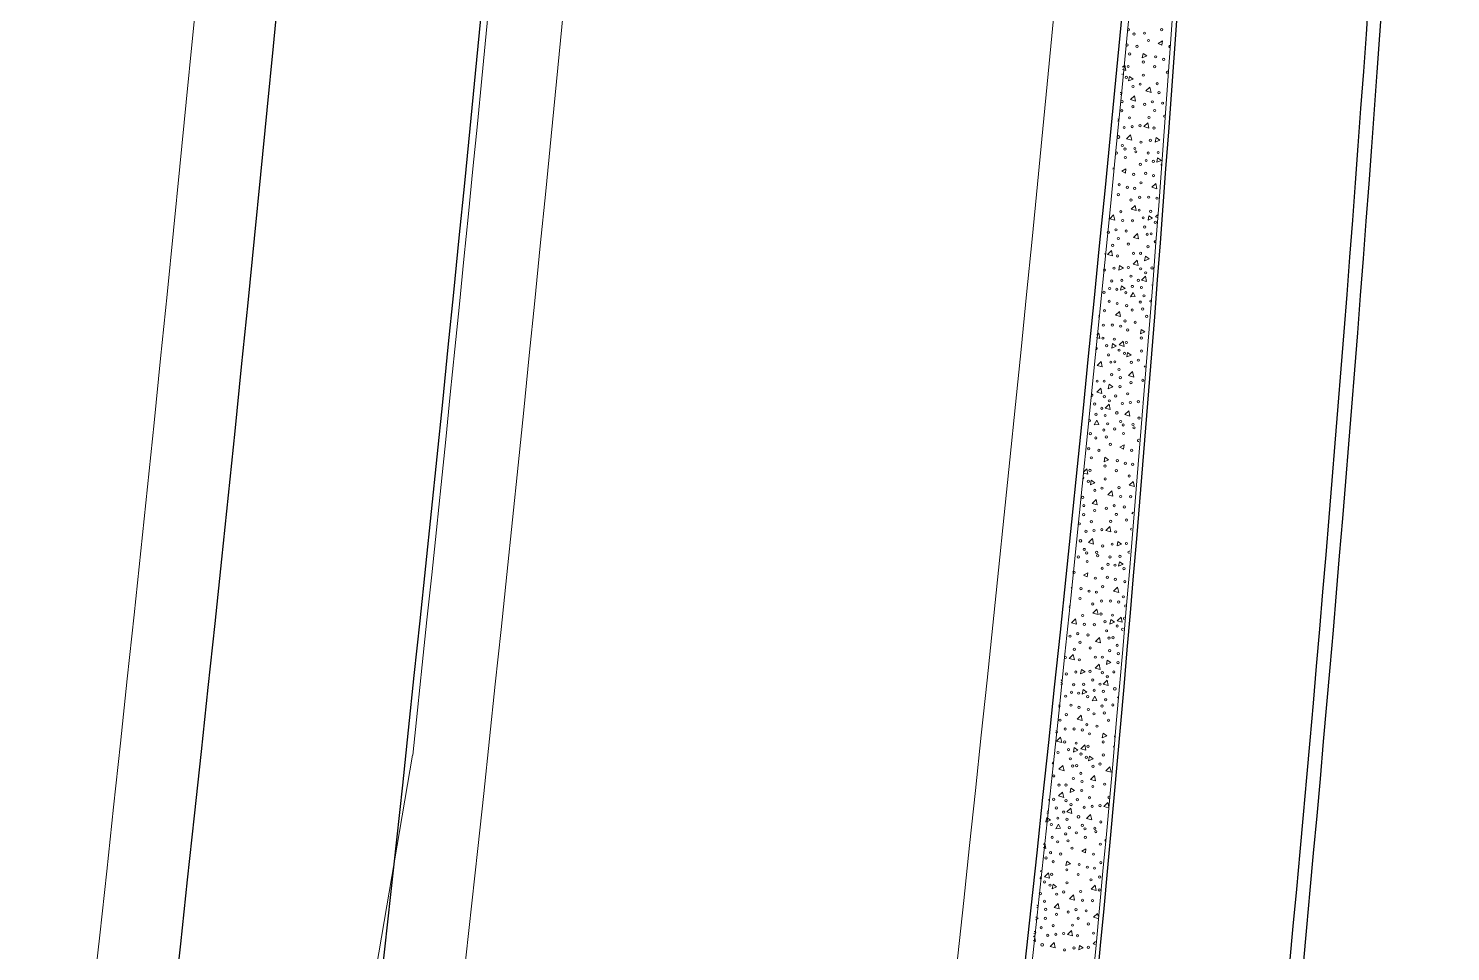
# Model space of a CAD drawing. Extents: x 2536801 to 2538856, y 7112140 to 7131569.
# Drawn here: x 2537774 to 2537983.5, y 7115862.2 to 7115998.3 of the extents above; entities that cross this region are included whole.
import ezdxf

# ---------------------------------------------------------------- set-up
doc = ezdxf.new("R2010")
doc.units = 0
doc.header["$LTSCALE"] = 100
doc.header["$MEASUREMENT"] = 0
for name, color, linetype, lineweight in [('D_BOC_FR', 3, 'Continuous', 13), ('D_CTB_1', 2, 'Continuous', 0), ('D_EOS_FR', 3, 'Continuous', 30), ('D_EOS_ML', 7, 'Continuous', 30), ('D_EOS_RMP', 1, 'Continuous', 30), ('D_EOT_ML', 7, 'Continuous', 13), ('D_EOT_RMP', 1, 'Continuous', 13), ('D_RIPRAP_1', 7, 'Continuous', 0)]:
    doc.layers.add(name, color=color, linetype=linetype, lineweight=lineweight)

msp = doc.modelspace()

# ---------------------------------------------------------------- linework, layer by layer
at = {"layer": 'D_BOC_FR', "lineweight": 0}
msp.add_arc((2531958.14, 7116423.27), 5999.33, 352.971213, 356.315281, dxfattribs=at)
at = {"layer": 'D_CTB_1', "linetype": 'Continuous', "lineweight": 0, "ltscale": 0.025}
msp.add_line((2537830.58, 7115891.2), (2537776.35, 7115575.2), dxfattribs=at)
msp.add_arc((2526379.38, 7117111.1), 11516, 353.919176, 358.175075, dxfattribs=at)
at = {"layer": 'D_EOS_FR'}
for radius in [6000, 6028]:
    msp.add_arc((2531958.14, 7116423.27), radius, 352.971213, 356.315281, dxfattribs=at)
at = {"layer": 'D_EOS_ML'}
for radius, start in [(11485, 346.032105), (11515, 347.842935), (11609, 347.843052)]:
    msp.add_arc((2526379.38, 7117111.1), radius, start, 358.175075, dxfattribs=at)
at = {"layer": 'D_EOS_RMP'}
msp.add_arc((2531958.14, 7116423.27), 6030, 352.971213, 356.315281, dxfattribs=at)
at = {"layer": 'D_EOT_ML'}
for radius, start in [(11473, 346.032105), (11527, 347.842935), (11599, 347.843038)]:
    msp.add_arc((2526379.38, 7117111.1), radius, start, 358.175075, dxfattribs=at)
at = {"layer": 'D_EOT_RMP'}
msp.add_arc((2527921.04, 7116803.22), 9858.64, 353.977082, 359.771988, dxfattribs=at)
at = {"layer": 'D_RIPRAP_1', "color": 7, "linetype": 'Continuous', "lineweight": 0}
for p, q in [((2537940.41, 7115996.12), (2537941.03, 7115996.48)), ((2537940.94, 7115995.86), (2537940.41, 7115996.12)), ((2537941.03, 7115996.48), (2537940.94, 7115995.86)), ((2537935.06, 7115977.26), (2537935.67, 7115977.63)), ((2537935.59, 7115977), (2537935.06, 7115977.26)), ((2537935.67, 7115977.63), (2537935.59, 7115977)), ((2537934.78, 7115936.59), (2537935.4, 7115936.95)), ((2537935.4, 7115936.95), (2537935.32, 7115936.32)), ((2537935.32, 7115936.32), (2537934.78, 7115936.59)), ((2537929.43, 7115917.73), (2537930.04, 7115918.09)), ((2537930.04, 7115918.09), (2537929.96, 7115917.47)), ((2537929.96, 7115917.47), (2537929.43, 7115917.73)), ((2537929.15, 7115877.05), (2537929.77, 7115877.41)), ((2537929.69, 7115876.79), (2537929.15, 7115877.05)), ((2537929.77, 7115877.41), (2537929.69, 7115876.79))]:
    msp.add_line(p, q, dxfattribs=at)
at = {"layer": 'D_RIPRAP_1', "color": 7, "linetype": 'Continuous', "lineweight": 0, "flags": 128}
for points in [[(2537938.08, 7115993.98), (2537938.2, 7115994.64), (2537938.74, 7115994.26)], [(2537936.06, 7115990.58), (2537936.18, 7115991.24), (2537936.72, 7115990.86)], [(2537939.37, 7115988.9), (2537938.62, 7115989.11), (2537939.21, 7115989.68)], [(2537937.08, 7115987.62), (2537936.33, 7115987.83), (2537936.92, 7115988.41)], [(2537939.06, 7115983.64), (2537938.31, 7115983.85), (2537938.9, 7115984.43)], [(2537936.52, 7115981.86), (2537935.77, 7115982.07), (2537936.36, 7115982.64)], [(2537939.98, 7115981.57), (2537940.1, 7115982.23), (2537940.64, 7115981.85)], [(2537940.22, 7115978.59), (2537940.34, 7115979.25), (2537940.89, 7115978.87)], [(2537940.23, 7115974.69), (2537939.48, 7115974.91), (2537940.07, 7115975.48)], [(2537934.01, 7115970.04), (2537933.27, 7115970.25), (2537933.85, 7115970.83)], [(2537937.18, 7115971.46), (2537936.43, 7115971.67), (2537937.02, 7115972.24)], [(2537938.92, 7115970.05), (2537939.04, 7115970.71), (2537939.59, 7115970.34)], [(2537937.54, 7115967.29), (2537936.79, 7115967.5), (2537937.38, 7115968.08)], [(2537933.7, 7115964.78), (2537932.95, 7115965), (2537933.54, 7115965.57)], [(2537937.48, 7115963.36), (2537936.74, 7115963.57), (2537937.33, 7115964.14)], [(2537938.42, 7115964.08), (2537938.54, 7115964.74), (2537939.09, 7115964.36)], [(2537934.62, 7115962.71), (2537934.74, 7115963.37), (2537935.29, 7115963)], [(2537934.86, 7115959.73), (2537934.99, 7115960.39), (2537935.53, 7115960.01)], [(2537938.7, 7115961), (2537937.95, 7115961.21), (2537938.54, 7115961.78)], [(2537937.01, 7115958.8), (2537936.34, 7115958.74), (2537936.72, 7115959.42)], [(2537934.87, 7115955.84), (2537934.12, 7115956.05), (2537934.71, 7115956.62)], [(2537937.8, 7115953.3), (2537937.93, 7115953.96), (2537938.47, 7115953.58)], [(2537933.57, 7115951.2), (2537933.69, 7115951.86), (2537934.23, 7115951.48)], [(2537935.4, 7115951.46), (2537934.65, 7115951.67), (2537935.24, 7115952.24)], [(2537935.78, 7115949.9), (2537935.91, 7115950.56), (2537936.45, 7115950.18)], [(2537932.18, 7115948.43), (2537931.43, 7115948.65), (2537932.02, 7115949.22)], [(2537936.81, 7115946.94), (2537936.06, 7115947.15), (2537936.65, 7115947.73)], [(2537932.13, 7115944.5), (2537931.38, 7115944.71), (2537931.97, 7115945.29)], [(2537933.06, 7115945.22), (2537933.19, 7115945.88), (2537933.73, 7115945.51)], [(2537933.34, 7115942.14), (2537932.59, 7115942.36), (2537933.18, 7115942.93)], [(2537936.25, 7115941.18), (2537935.5, 7115941.39), (2537936.09, 7115941.96)], [(2537931.65, 7115939.94), (2537930.99, 7115939.89), (2537931.36, 7115940.56)], [(2537932.45, 7115934.44), (2537932.57, 7115935.1), (2537933.11, 7115934.73)], [(2537930.43, 7115931.05), (2537930.55, 7115931.71), (2537931.09, 7115931.33)], [(2537936.91, 7115930.78), (2537936.16, 7115930.99), (2537936.75, 7115931.56)], [(2537931.45, 7115928.09), (2537930.7, 7115928.3), (2537931.29, 7115928.87)], [(2537933.74, 7115929.36), (2537932.99, 7115929.58), (2537933.58, 7115930.15)], [(2537933.43, 7115924.11), (2537932.68, 7115924.32), (2537933.27, 7115924.89)], [(2537930.89, 7115922.32), (2537930.14, 7115922.53), (2537930.73, 7115923.11)], [(2537934.35, 7115922.04), (2537934.47, 7115922.7), (2537935.01, 7115922.32)], [(2537934.59, 7115919.05), (2537934.71, 7115919.71), (2537935.26, 7115919.34)], [(2537934.6, 7115915.16), (2537933.85, 7115915.37), (2537934.44, 7115915.94)], [(2537931.55, 7115911.92), (2537930.81, 7115912.14), (2537931.39, 7115912.71)], [(2537935.13, 7115910.78), (2537934.38, 7115910.99), (2537934.97, 7115911.56)], [(2537928.38, 7115910.51), (2537927.64, 7115910.72), (2537928.22, 7115911.29)], [(2537933.29, 7115910.52), (2537933.42, 7115911.18), (2537933.96, 7115910.8)], [(2537931.91, 7115907.76), (2537931.16, 7115907.97), (2537931.75, 7115908.54)], [(2537928.07, 7115905.25), (2537927.32, 7115905.46), (2537927.91, 7115906.04)], [(2537928.99, 7115903.18), (2537929.11, 7115903.84), (2537929.66, 7115903.46)], [(2537931.86, 7115903.82), (2537931.11, 7115904.04), (2537931.7, 7115904.61)], [(2537932.79, 7115904.55), (2537932.91, 7115905.21), (2537933.46, 7115904.83)], [(2537933.07, 7115901.46), (2537932.32, 7115901.68), (2537932.91, 7115902.25)], [(2537929.24, 7115900.2), (2537929.36, 7115900.86), (2537929.9, 7115900.48)], [(2537931.38, 7115899.26), (2537930.71, 7115899.21), (2537931.09, 7115899.89)], [(2537929.24, 7115896.3), (2537928.49, 7115896.52), (2537929.08, 7115897.09)], [(2537926.2, 7115893.07), (2537925.45, 7115893.28), (2537926.04, 7115893.85)], [(2537929.77, 7115891.92), (2537929.02, 7115892.14), (2537929.61, 7115892.71)], [(2537932.17, 7115893.77), (2537932.3, 7115894.43), (2537932.84, 7115894.05)], [(2537927.94, 7115891.66), (2537928.06, 7115892.32), (2537928.6, 7115891.95)], [(2537930.16, 7115890.37), (2537930.28, 7115891.03), (2537930.82, 7115890.65)], [(2537926.55, 7115888.9), (2537925.8, 7115889.11), (2537926.39, 7115889.69)], [(2537933.47, 7115888.69), (2537932.72, 7115888.9), (2537933.31, 7115889.47)], [(2537931.18, 7115887.41), (2537930.43, 7115887.62), (2537931.02, 7115888.19)], [(2537926.5, 7115884.97), (2537925.75, 7115885.18), (2537926.34, 7115885.75)], [(2537927.44, 7115885.69), (2537927.56, 7115886.35), (2537928.1, 7115885.97)], [(2537927.71, 7115882.61), (2537926.97, 7115882.82), (2537927.55, 7115883.39)], [(2537930.62, 7115881.64), (2537929.87, 7115881.86), (2537930.46, 7115882.43)], [(2537926.02, 7115880.41), (2537925.36, 7115880.35), (2537925.73, 7115881.03)], [(2537924.41, 7115873.07), (2537923.66, 7115873.28), (2537924.25, 7115873.85)], [(2537926.82, 7115874.91), (2537926.94, 7115875.57), (2537927.48, 7115875.19)], [(2537924.8, 7115871.51), (2537924.92, 7115872.17), (2537925.46, 7115871.79)], [(2537931.28, 7115871.25), (2537930.53, 7115871.46), (2537931.12, 7115872.03)], [(2537928.11, 7115869.83), (2537927.36, 7115870.04), (2537927.95, 7115870.62)], [(2537925.82, 7115868.55), (2537925.07, 7115868.76), (2537925.66, 7115869.34)], [(2537925.26, 7115862.79), (2537924.51, 7115863), (2537925.1, 7115863.57)], [(2537927.8, 7115864.57), (2537927.05, 7115864.78), (2537927.64, 7115865.36)], [(2537928.72, 7115862.5), (2537928.84, 7115863.16), (2537929.38, 7115862.78)]]:
    msp.add_lwpolyline(points, close=True, dxfattribs=at)
for points in [[(2537935.18, 7115992.6), (2537935.51, 7115992.92), (2537935.67, 7115992.14), (2537935.15, 7115992.28)], [(2537941.8, 7115990.53), (2537941.79, 7115990.53), (2537941.8, 7115990.53)], [(2537940.29, 7115970.44), (2537940.01, 7115970.53), (2537940.33, 7115970.84)], [(2537931.39, 7115953.12), (2537931.67, 7115953.39), (2537931.83, 7115952.6), (2537931.35, 7115952.74)], [(2537938.48, 7115948.4), (2537938.35, 7115948.43), (2537938.49, 7115948.57)], [(2537938.05, 7115943.17), (2537938.04, 7115943.17), (2537938.05, 7115943.19)], [(2537929.44, 7115932.96), (2537929.88, 7115933.39), (2537930.04, 7115932.6), (2537929.42, 7115932.78)], [(2537936.69, 7115926.77), (2537936.52, 7115926.82), (2537936.71, 7115927.01)], [(2537927.61, 7115915.97), (2537927.75, 7115915.87), (2537927.59, 7115915.8)], [(2537924.24, 7115884.65), (2537924.3, 7115884.61), (2537924.23, 7115884.58)], [(2537933.12, 7115883.44), (2537932.41, 7115883.64), (2537933, 7115884.21), (2537933.13, 7115883.55)], [(2537923.88, 7115881.36), (2537924, 7115882), (2537924.54, 7115881.62), (2537923.88, 7115881.34)], [(2537923.52, 7115878.04), (2537923.72, 7115878.23), (2537923.88, 7115877.45), (2537923.47, 7115877.56)], [(2537923.01, 7115873.26), (2537923.24, 7115873.09), (2537922.98, 7115872.98)], [(2537931.53, 7115867.11), (2537930.89, 7115867.29), (2537931.48, 7115867.86), (2537931.56, 7115867.44)], [(2537922.37, 7115867.37), (2537922.74, 7115867.12), (2537922.33, 7115866.94)], [(2537922.05, 7115864.4), (2537922.2, 7115864.54), (2537922.36, 7115863.75), (2537921.99, 7115863.86)], [(2537931.15, 7115863.27), (2537930.83, 7115863.36), (2537931.2, 7115863.71)]]:
    msp.add_lwpolyline(points, dxfattribs=at)
at = {"layer": 'D_RIPRAP_1', "color": 7, "linetype": 'Continuous', "lineweight": 0}
for centre, radius in [((2537936.05, 7115998.14), 0.163), ((2537936.86, 7115997.49), 0.163), ((2537938.4, 7115997.63), 0.163), ((2537940.94, 7115998.14), 0.163), ((2537935.82, 7115995.89), 0.163), ((2537937.31, 7115995.68), 0.163), ((2537938.99, 7115996.55), 0.163), ((2537936.2, 7115994.56), 0.163), ((2537938.22, 7115993.36), 0.163), ((2537940.03, 7115994.14), 0.163), ((2537941.22, 7115993.76), 0.163), ((2537935.73, 7115991.1), 0.163), ((2537935.99, 7115992.71), 0.163), ((2537938.23, 7115991.44), 0.163), ((2537939.89, 7115992.68), 0.163), ((2537936.72, 7115989.76), 0.163), ((2537937.76, 7115990.1), 0.163), ((2537940.27, 7115990.17), 0.163), ((2537935.1, 7115987.53), 0.163), ((2537936.69, 7115986.79), 0.163), ((2537938.42, 7115987.13), 0.163), ((2537939.56, 7115987.5), 0.163), ((2537940.53, 7115988.86), 0.163), ((2537941.06, 7115987.31), 0.163), ((2537935.06, 7115986.2), 0.163), ((2537936.19, 7115985.14), 0.163), ((2537939.06, 7115985.2), 0.163), ((2537939.89, 7115986.22), 0.163), ((2537935.41, 7115983.72), 0.163), ((2537936.59, 7115983.85), 0.163), ((2537937.75, 7115983.98), 0.163), ((2537939.79, 7115983.64), 0.163), ((2537934.58, 7115982.32), 0.199), ((2537935.15, 7115981.06), 0.163), ((2537935.52, 7115980.55), 0.163), ((2537936.98, 7115980.62), 0.163), ((2537937.87, 7115981.56), 0.163), ((2537939.27, 7115981.84), 0.163), ((2537934.27, 7115979.95), 0.163), ((2537935.59, 7115979.29), 0.163), ((2537937.13, 7115980.13), 0.163), ((2537938.64, 7115978.85), 0.163), ((2537938.94, 7115979.96), 0.163), ((2537939.69, 7115978.73), 0.163), ((2537940.42, 7115980.03), 0.163), ((2537936.79, 7115976.81), 0.163), ((2537937.79, 7115978.28), 0.163), ((2537938.56, 7115976.95), 0.163), ((2537939.72, 7115976.63), 0.163), ((2537934.67, 7115975.29), 0.163), ((2537935.87, 7115974.9), 0.163), ((2537936.95, 7115974.75), 0.163), ((2537937.87, 7115975.57), 0.163), ((2537934.53, 7115973.82), 0.163), ((2537936.41, 7115973.02), 0.163), ((2537937.69, 7115973.44), 0.163), ((2537939.02, 7115973.45), 0.163), ((2537940.24, 7115973.3), 0.163), ((2537934.91, 7115971.31), 0.163), ((2537937.62, 7115971.53), 0.163), ((2537938.2, 7115970.4), 0.163), ((2537939.32, 7115971.36), 0.163), ((2537933.06, 7115968.27), 0.163), ((2537934.2, 7115968.64), 0.163), ((2537935.17, 7115970.01), 0.163), ((2537935.7, 7115968.46), 0.163), ((2537936.64, 7115969.97), 0.163), ((2537938.44, 7115969.05), 0.163), ((2537938.8, 7115967.98), 0.163), ((2537939.39, 7115968.04), 0.163), ((2537940.01, 7115969.75), 0.163), ((2537933.7, 7115966.34), 0.163), ((2537934.53, 7115967.36), 0.163), ((2537936.02, 7115966.53), 0.163), ((2537938.91, 7115966.14), 0.163), ((2537934.43, 7115964.79), 0.163), ((2537936.78, 7115965.17), 0.163), ((2537937.82, 7115965.18), 0.163), ((2537932.51, 7115962.71), 0.163), ((2537933.92, 7115962.98), 0.163), ((2537936.01, 7115963.08), 0.163), ((2537936.41, 7115961.8), 0.163), ((2537937.83, 7115962.88), 0.163), ((2537938.57, 7115962.29), 0.163), ((2537939.51, 7115963.01), 0.163), ((2537933.28, 7115959.99), 0.163), ((2537933.58, 7115961.1), 0.163), ((2537934.33, 7115959.87), 0.163), ((2537935.06, 7115961.18), 0.163), ((2537936.61, 7115960.29), 0.163), ((2537937.48, 7115961.19), 0.163), ((2537937.95, 7115960.13), 0.163), ((2537932.43, 7115959.43), 0.163), ((2537933.2, 7115958.1), 0.163), ((2537934.37, 7115957.78), 0.163), ((2537935.65, 7115959.36), 0.163), ((2537935.77, 7115957.46), 0.163), ((2537937.77, 7115957.98), 0.163), ((2537938.32, 7115958.9), 0.163), ((2537932.51, 7115956.71), 0.163), ((2537936.58, 7115956.81), 0.163), ((2537938.12, 7115956.96), 0.163), ((2537938.71, 7115955.87), 0.163), ((2537932.34, 7115954.58), 0.163), ((2537933.66, 7115954.59), 0.163), ((2537934.88, 7115954.44), 0.163), ((2537935.54, 7115955.21), 0.163), ((2537935.93, 7115953.88), 0.163), ((2537937.03, 7115955), 0.163), ((2537932.27, 7115952.67), 0.163), ((2537932.84, 7115951.55), 0.163), ((2537933.96, 7115952.51), 0.163), ((2537935.72, 7115952.03), 0.163), ((2537937.94, 7115952.68), 0.163), ((2537933.09, 7115950.2), 0.163), ((2537933.44, 7115949.13), 0.163), ((2537934.03, 7115949.18), 0.163), ((2537934.66, 7115950.9), 0.163), ((2537935.46, 7115950.42), 0.163), ((2537936.45, 7115949.09), 0.163), ((2537937.49, 7115949.42), 0.163), ((2537937.96, 7115950.77), 0.163), ((2537933.55, 7115947.28), 0.163), ((2537934.65, 7115948.05), 0.163), ((2537931.43, 7115946.32), 0.163), ((2537932.46, 7115946.32), 0.163), ((2537934.79, 7115945.52), 0.163), ((2537934.83, 7115946.85), 0.163), ((2537936.41, 7115946.11), 0.163), ((2537938.15, 7115946.45), 0.163), ((2537931.05, 7115942.95), 0.163), ((2537932.47, 7115944.03), 0.163), ((2537933.21, 7115943.43), 0.163), ((2537934.15, 7115944.15), 0.163), ((2537935.14, 7115943.04), 0.163), ((2537935.92, 7115944.46), 0.163), ((2537936.32, 7115943.18), 0.163), ((2537937.48, 7115943.3), 0.163), ((2537931.26, 7115941.44), 0.163), ((2537932.12, 7115942.33), 0.163), ((2537932.6, 7115941.27), 0.163), ((2537934.31, 7115941.64), 0.199), ((2537937.6, 7115940.88), 0.163), ((2537930.42, 7115938.6), 0.163), ((2537932.41, 7115939.12), 0.163), ((2537932.96, 7115940.04), 0.163), ((2537934, 7115939.28), 0.163), ((2537934.88, 7115940.38), 0.163), ((2537935.25, 7115939.87), 0.163), ((2537935.31, 7115938.61), 0.163), ((2537936.71, 7115939.94), 0.163), ((2537936.86, 7115939.45), 0.163), ((2537931.23, 7115937.95), 0.163), ((2537932.77, 7115938.1), 0.163), ((2537933.36, 7115937.01), 0.163), ((2537930.19, 7115936.36), 0.163), ((2537930.57, 7115935.02), 0.163), ((2537931.68, 7115936.14), 0.163), ((2537934.4, 7115934.61), 0.163), ((2537936.52, 7115936.14), 0.163), ((2537930.36, 7115933.17), 0.163), ((2537932.59, 7115933.82), 0.163), ((2537934.26, 7115933.14), 0.163), ((2537935.59, 7115934.22), 0.163), ((2537936.14, 7115932.34), 0.163), ((2537936.67, 7115934.08), 0.163), ((2537930.11, 7115931.57), 0.163), ((2537931.09, 7115930.23), 0.163), ((2537932.13, 7115930.56), 0.163), ((2537932.6, 7115931.91), 0.163), ((2537934.64, 7115930.64), 0.163), ((2537929.3, 7115929.19), 0.163), ((2537934.9, 7115929.33), 0.163), ((2537936.37, 7115929.29), 0.163), ((2537929.43, 7115926.66), 0.163), ((2537929.47, 7115927.99), 0.163), ((2537931.06, 7115927.26), 0.163), ((2537932.79, 7115927.59), 0.163), ((2537933.93, 7115927.97), 0.163), ((2537934.26, 7115926.68), 0.163), ((2537935.43, 7115927.78), 0.163), ((2537928.8, 7115925.3), 0.163), ((2537929.78, 7115924.19), 0.163), ((2537930.56, 7115925.6), 0.163), ((2537930.96, 7115924.32), 0.163), ((2537932.12, 7115924.44), 0.163), ((2537933.43, 7115925.66), 0.163), ((2537934.16, 7115924.11), 0.163), ((2537935.75, 7115925.85), 0.163), ((2537928.95, 7115922.78), 0.199), ((2537932.24, 7115922.03), 0.163), ((2537933.64, 7115922.3), 0.163), ((2537935.74, 7115922.4), 0.163), ((2537928.64, 7115920.42), 0.163), ((2537929.52, 7115921.52), 0.163), ((2537929.89, 7115921.01), 0.163), ((2537929.96, 7115919.75), 0.163), ((2537931.35, 7115921.09), 0.163), ((2537931.5, 7115920.6), 0.163), ((2537933.31, 7115920.42), 0.163), ((2537934.79, 7115920.5), 0.163), ((2537932.16, 7115918.75), 0.163), ((2537933.01, 7115919.32), 0.163), ((2537934.06, 7115919.2), 0.163), ((2537935.38, 7115918.69), 0.163), ((2537929.04, 7115915.75), 0.163), ((2537931.16, 7115917.28), 0.163), ((2537932.24, 7115916.03), 0.163), ((2537932.93, 7115917.42), 0.163), ((2537934.09, 7115917.1), 0.163), ((2537935.5, 7115916.78), 0.163), ((2537928.9, 7115914.29), 0.163), ((2537930.24, 7115915.37), 0.163), ((2537930.78, 7115913.49), 0.163), ((2537931.32, 7115915.22), 0.163), ((2537932.06, 7115913.91), 0.163), ((2537933.39, 7115913.91), 0.163), ((2537934.61, 7115913.77), 0.163), ((2537935.27, 7115914.54), 0.163), ((2537929.28, 7115911.78), 0.163), ((2537931.99, 7115912), 0.163), ((2537933.69, 7115911.83), 0.163), ((2537929.54, 7115910.47), 0.163), ((2537931.01, 7115910.43), 0.163), ((2537932.57, 7115910.87), 0.163), ((2537932.81, 7115909.52), 0.163), ((2537934.38, 7115910.22), 0.163), ((2537927.43, 7115908.74), 0.163), ((2537928.57, 7115909.11), 0.163), ((2537928.9, 7115907.83), 0.163), ((2537930.07, 7115908.92), 0.163), ((2537933.17, 7115908.45), 0.163), ((2537933.76, 7115908.5), 0.163), ((2537934.38, 7115907.37), 0.163), ((2537926.76, 7115905.59), 0.163), ((2537928.07, 7115906.81), 0.163), ((2537928.8, 7115905.25), 0.163), ((2537930.39, 7115907), 0.163), ((2537931.15, 7115905.64), 0.163), ((2537932.19, 7115905.64), 0.163), ((2537933.28, 7115906.61), 0.163), ((2537934.56, 7115906.17), 0.163), ((2537926.88, 7115903.17), 0.163), ((2537928.29, 7115903.45), 0.163), ((2537930.38, 7115903.55), 0.163), ((2537932.2, 7115903.35), 0.163), ((2537933.88, 7115903.47), 0.163), ((2537934.51, 7115904.84), 0.163), ((2537927.95, 7115901.57), 0.163), ((2537929.43, 7115901.64), 0.163), ((2537930.78, 7115902.27), 0.163), ((2537931.85, 7115901.66), 0.163), ((2537932.94, 7115902.75), 0.163), ((2537934.04, 7115900.96), 0.199), ((2537926.8, 7115899.89), 0.163), ((2537927.65, 7115900.46), 0.163), ((2537928.7, 7115900.34), 0.163), ((2537930.02, 7115899.83), 0.163), ((2537930.98, 7115900.76), 0.163), ((2537932.32, 7115900.6), 0.163), ((2537932.69, 7115899.36), 0.163), ((2537926.89, 7115897.18), 0.163), ((2537927.57, 7115898.56), 0.163), ((2537928.74, 7115898.24), 0.163), ((2537930.14, 7115897.92), 0.163), ((2537930.95, 7115897.28), 0.163), ((2537932.14, 7115898.44), 0.163), ((2537932.49, 7115897.42), 0.163), ((2537933.73, 7115898.6), 0.163), ((2537925.96, 7115896.36), 0.163), ((2537926.71, 7115895.05), 0.163), ((2537928.03, 7115895.06), 0.163), ((2537929.25, 7115894.91), 0.163), ((2537929.91, 7115895.68), 0.163), ((2537931.4, 7115895.47), 0.163), ((2537933.09, 7115896.33), 0.163), ((2537926.64, 7115893.14), 0.163), ((2537928.33, 7115892.97), 0.163), ((2537930.09, 7115892.5), 0.163), ((2537930.3, 7115894.34), 0.163), ((2537932.31, 7115893.14), 0.163), ((2537925.65, 7115891.58), 0.163), ((2537927.21, 7115892.01), 0.163), ((2537927.46, 7115890.66), 0.163), ((2537929.03, 7115891.36), 0.163), ((2537929.83, 7115890.89), 0.163), ((2537932.33, 7115891.23), 0.163), ((2537927.81, 7115889.59), 0.163), ((2537928.4, 7115889.65), 0.163), ((2537929.02, 7115888.51), 0.163), ((2537930.82, 7115889.55), 0.163), ((2537931.86, 7115889.89), 0.163), ((2537925.04, 7115888.14), 0.163), ((2537925.8, 7115886.78), 0.163), ((2537926.83, 7115886.79), 0.163), ((2537927.92, 7115887.75), 0.163), ((2537929.2, 7115887.31), 0.163), ((2537930.79, 7115886.58), 0.163), ((2537932.52, 7115886.92), 0.163), ((2537925.02, 7115884.69), 0.163), ((2537926.85, 7115884.49), 0.163), ((2537928.52, 7115884.62), 0.163), ((2537929.16, 7115885.98), 0.163), ((2537930.29, 7115884.92), 0.163), ((2537925.42, 7115883.41), 0.163), ((2537926.49, 7115882.8), 0.163), ((2537927.58, 7115883.9), 0.163), ((2537928.68, 7115882.1), 0.199), ((2537929.51, 7115883.51), 0.163), ((2537930.69, 7115883.64), 0.163), ((2537931.85, 7115883.76), 0.163), ((2537924.66, 7115880.98), 0.163), ((2537925.63, 7115881.9), 0.163), ((2537926.97, 7115881.74), 0.163), ((2537927.33, 7115880.51), 0.163), ((2537929.25, 7115880.85), 0.163), ((2537929.62, 7115880.34), 0.163), ((2537931.08, 7115880.41), 0.163), ((2537931.97, 7115881.35), 0.163), ((2537924.79, 7115879.07), 0.163), ((2537925.6, 7115878.42), 0.163), ((2537926.78, 7115879.59), 0.163), ((2537927.14, 7115878.57), 0.163), ((2537928.37, 7115879.74), 0.163), ((2537929.69, 7115879.08), 0.163), ((2537931.23, 7115879.92), 0.163), ((2537931.89, 7115878.07), 0.163), ((2537923.89, 7115876.05), 0.163), ((2537924.56, 7115876.82), 0.163), ((2537926.05, 7115876.61), 0.163), ((2537927.73, 7115877.48), 0.163), ((2537930.89, 7115876.6), 0.163), ((2537924.73, 7115873.64), 0.163), ((2537924.94, 7115875.49), 0.163), ((2537926.96, 7115874.29), 0.163), ((2537928.77, 7115875.07), 0.163), ((2537929.97, 7115874.69), 0.163), ((2537931.04, 7115874.54), 0.163), ((2537931.97, 7115875.35), 0.163), ((2537923.67, 7115872.51), 0.163), ((2537924.48, 7115872.03), 0.163), ((2537926.97, 7115872.38), 0.163), ((2537928.63, 7115873.61), 0.163), ((2537930.51, 7115872.81), 0.163), ((2537931.79, 7115873.23), 0.163), ((2537923.04, 7115870.79), 0.163), ((2537923.67, 7115869.66), 0.163), ((2537925.46, 7115870.7), 0.163), ((2537926.5, 7115871.03), 0.163), ((2537929.01, 7115871.1), 0.163), ((2537929.27, 7115869.8), 0.163), ((2537930.74, 7115869.76), 0.163), ((2537931.72, 7115871.32), 0.163), ((2537923.84, 7115868.46), 0.163), ((2537925.43, 7115867.72), 0.163), ((2537927.16, 7115868.06), 0.163), ((2537928.3, 7115868.43), 0.163), ((2537929.8, 7115868.24), 0.163), ((2537923.17, 7115865.76), 0.163), ((2537923.8, 7115867.13), 0.163), ((2537924.94, 7115866.07), 0.163), ((2537927.8, 7115866.13), 0.163), ((2537928.63, 7115867.15), 0.163), ((2537930.12, 7115866.32), 0.163), ((2537923.33, 7115863.25), 0.199), ((2537924.15, 7115864.65), 0.163), ((2537925.33, 7115864.79), 0.163), ((2537926.49, 7115864.91), 0.163), ((2537928.53, 7115864.58), 0.163), ((2537930.88, 7115864.96), 0.163), ((2537926.61, 7115862.49), 0.163), ((2537928.01, 7115862.77), 0.163), ((2537930.11, 7115862.87), 0.163)]:
    msp.add_circle(centre, radius, dxfattribs=at)
at = {"layer": 'D_RIPRAP_1', "color": 7, "lineweight": 0, "extrusion": (0, 0, -1)}
msp.add_arc((-2526379.38, 7117111.1), 11610, 181.824925, 187.062326, dxfattribs=at)
at = {"layer": 'D_RIPRAP_1', "color": 7, "lineweight": 0}
msp.add_arc((2531958.14, 7116423.27), 5999.33, 352.971213, 356.315281, dxfattribs=at)
at = {"layer": 'D_RIPRAP_1', "color": 7, "linetype": 'Continuous', "lineweight": 0}
for centre, radius, start, end in [((2537942.15, 7115995.67), 0.163, 84.5394, 267.5261), ((2537934.93, 7115991.58), 0.163, 337.0224, 12.0029), ((2537941.77, 7115991.88), 0.163, 37.4303, 314.6352), ((2537934.92, 7115988.73), 0.163, 220.1538, 128.8716), ((2537934.43, 7115984.83), 0.163, 268.3519, 80.6735), ((2537941.38, 7115985.39), 0.163, 65.0691, 286.9964), ((2537933.63, 7115977.69), 0.163, 312.0368, 36.9886), ((2537941.01, 7115978.22), 0.163, 110.3692, 240.2049), ((2537940.01, 7115966.9), 0.163, 87.9069, 262.6672), ((2537932.39, 7115965.12), 0.163, 332.5405, 16.4849), ((2537939.67, 7115960.49), 0.199, 163.3343, 187.2398), ((2537939.36, 7115958.13), 0.163, 113.929, 236.6451), ((2537931.59, 7115955.9), 0.163, 289.407, 59.6184), ((2537931.28, 7115951.11), 0.163, 232.2997, 116.7256), ((2537930.65, 7115944.23), 0.163, 220.1514, 128.874), ((2537930.29, 7115940.51), 0.163, 221.3818, 127.6436), ((2537937.52, 7115937.6), 0.163, 60.7919, 289.7822), ((2537929.3, 7115932.04), 0.163, 280.289, 67.4046), ((2537936.51, 7115924.5), 0.163, 86.6938, 263.8803), ((2537936.13, 7115921.12), 0.163, 50.3024, 300.2717), ((2537928, 7115918.16), 0.163, 195.8758, 151.8178), ((2537927.25, 7115913.05), 0.163, 281.9862, 65.7074), ((2537935.45, 7115911.35), 0.163, 93.3191, 257.255), ((2537935.66, 7115913.2), 0.163, 115.1022, 235.4718), ((2537935.19, 7115909.74), 0.163, 47.7672, 302.8069), ((2537926.14, 7115901.74), 0.163, 241.3997, 106.2938), ((2537925.99, 7115902.23), 0.163, 321.1679, 26.5256), ((2537934.6, 7115899.7), 0.163, 144.7611, 205.813), ((2537925.8, 7115898.43), 0.163, 233.4555, 114.2381), ((2537925.42, 7115894.63), 0.163, 221.4852, 126.2084), ((2537934.13, 7115893.93), 0.163, 146.3383, 204.2358), ((2537933.98, 7115892.47), 0.163, 131.7478, 218.8263), ((2537924.72, 7115890.07), 0.163, 303.1181, 44.5755), ((2537933.16, 7115884.98), 0.163, 51.4621, 299.112), ((2537924.08, 7115882.79), 0.163, 249.397, 98.2966), ((2537932.74, 7115878.64), 0.163, 107.6534, 241.068), ((2537922.97, 7115874.12), 0.163, 314.9745, 32.7191), ((2537922.56, 7115868.9), 0.163, 255.3169, 92.3767), ((2537922.22, 7115865.04), 0.163, 226.315, 121.3786)]:
    msp.add_arc(centre, radius, start, end, dxfattribs=at)

doc.saveas('drawing.dxf')
